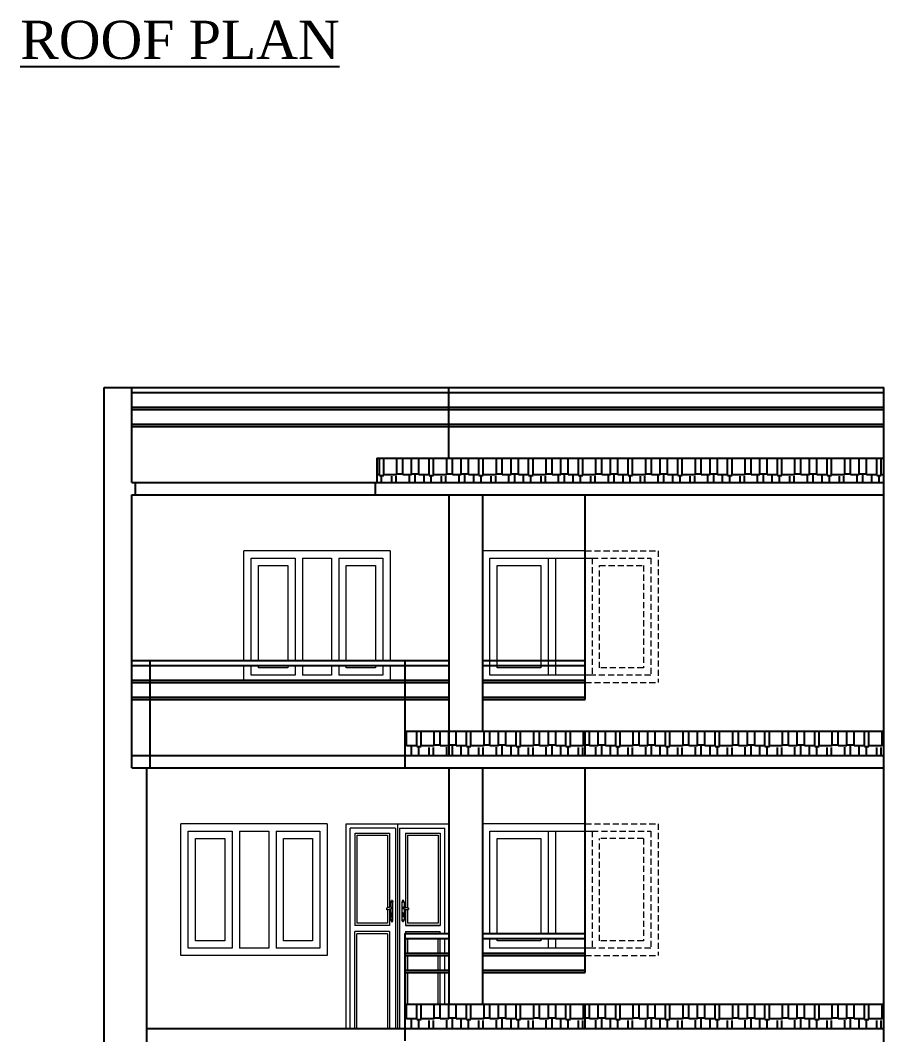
# Model space of a CAD drawing. Header units: inches. Extents: x -4763 to -1586, y -14268 to -12020.
# Drawn here: x -3946.9 to -3592.8, y -13859.3 to -13443.1 of the extents above; entities that cross this region are included whole.
import ezdxf

# ---------------------------------------------------------------- set-up
doc = ezdxf.new("R2010")
doc.units = ezdxf.units.IN
doc.header["$LTSCALE"] = 0.5
doc.header["$MEASUREMENT"] = 0
doc.linetypes.add('HIDDEN', pattern=[0.375, 0.25, -0.125])
for name, color, linetype, lineweight in [('furnitures', 45, 'Continuous', 9), ('Toilet', 7, 'Continuous', 25), ('win', 5, 'Continuous', 18)]:
    doc.layers.add(name, color=color, linetype=linetype, lineweight=lineweight)
doc.styles.get("Standard").update_dxf_attribs({"font": 'arial.ttf'})

msp = doc.modelspace()

# ---------------------------------------------------------------- hatches: boundary and pattern name
at = {"layer": 'Toilet'}
h = msp.add_hatch(dxfattribs=at)
h.set_pattern_fill('AR-RSHKE', color=256, scale=0.6, style=0)
h.set_pattern_definition([(0, (-9328.649, -1029.442), (15.3, 7.2), [3.6, -3, 4.2, -1.8, 5.4, -2.4]), (0, (-9325.049, -1029.142), (15.3, 7.2), [3, -11.4, 2.4, -3.6]), (0, (-9317.849, -1029.892), (15.3, 7.2), [1.8, -18.6]), (90, (-9328.649, -1029.442), (-5.1, 7.2), [6.9, -21.9]), (90, (-9325.049, -1029.442), (-5.1, 7.2), [6.75, -22.05]), (90, (-9322.049, -1029.442), (-5.1, 7.2), [6.3, -22.5]), (90, (-9317.849, -1029.892), (-5.1, 7.2), [6.9, -21.9]), (90, (-9316.049, -1029.892), (-5.1, 7.2), [6.9, -21.9]), (90, (-9310.649, -1029.442), (-5.1, 7.2), [6.6, -22.2])])
h.paths.add_polyline_path([(-3800.63, -13622.76), (-3800.63, -13632.76), (-3592.85, -13632.76), (-3592.85, -13622.76)])
h = msp.add_hatch(dxfattribs=at)
h.set_pattern_fill('AR-RSHKE', color=256, scale=0.6, style=0)
h.set_pattern_definition([(0, (-9328.649, -917.442), (15.3, 7.2), [3.6, -3, 4.2, -1.8, 5.4, -2.4]), (0, (-9325.049, -917.142), (15.3, 7.2), [3, -11.4, 2.4, -3.6]), (0, (-9317.849, -917.892), (15.3, 7.2), [1.8, -18.6]), (90, (-9328.649, -917.442), (-5.1, 7.2), [6.9, -21.9]), (90, (-9325.049, -917.442), (-5.1, 7.2), [6.75, -22.05]), (90, (-9322.049, -917.442), (-5.1, 7.2), [6.3, -22.5]), (90, (-9317.849, -917.892), (-5.1, 7.2), [6.9, -21.9]), (90, (-9316.049, -917.892), (-5.1, 7.2), [6.9, -21.9]), (90, (-9310.649, -917.442), (-5.1, 7.2), [6.6, -22.2])])
h.paths.add_polyline_path([(-3592.85, -13734.76), (-3789.21, -13734.76), (-3789.21, -13744.76), (-3592.85, -13744.76)])
h = msp.add_hatch(dxfattribs=at)
h.set_pattern_fill('AR-RSHKE', color=256, scale=0.6, style=0)
h.set_pattern_definition([(0, (-9328.649, -1029.442), (15.3, 7.2), [3.6, -3, 4.2, -1.8, 5.4, -2.4]), (0, (-9325.049, -1029.142), (15.3, 7.2), [3, -11.4, 2.4, -3.6]), (0, (-9317.849, -1029.892), (15.3, 7.2), [1.8, -18.6]), (90, (-9328.649, -1029.442), (-5.1, 7.2), [6.9, -21.9]), (90, (-9325.049, -1029.442), (-5.1, 7.2), [6.75, -22.05]), (90, (-9322.049, -1029.442), (-5.1, 7.2), [6.3, -22.5]), (90, (-9317.849, -1029.892), (-5.1, 7.2), [6.9, -21.9]), (90, (-9316.049, -1029.892), (-5.1, 7.2), [6.9, -21.9]), (90, (-9310.649, -1029.442), (-5.1, 7.2), [6.6, -22.2])])
h.paths.add_polyline_path([(-3592.85, -13846.76), (-3789.21, -13846.76), (-3789.21, -13856.76), (-3592.85, -13856.76)])

# ---------------------------------------------------------------- linework, layer by layer
at = {"layer": 'furnitures'}
for p, q in [((-3813.21, -13772.76), (-3771.21, -13772.76)), ((-3813.21, -13772.76), (-3771.21, -13772.76)), ((-3813.21, -13856.76), (-3813.21, -13772.76)), ((-3813.21, -13772.76), (-3771.21, -13772.76)), ((-3811.56, -13856.76), (-3811.56, -13774.56)), ((-3793.01, -13774.56), (-3811.56, -13774.56)), ((-3793.01, -13774.56), (-3793.01, -13856.76)), ((-3792.21, -13772.76), (-3792.21, -13856.76)), ((-3791.42, -13774.56), (-3791.42, -13856.76)), ((-3791.42, -13774.56), (-3772.86, -13774.56)), ((-3772.86, -13817.76), (-3772.86, -13774.56)), ((-3771.21, -13846.76), (-3771.21, -13772.76)), ((-3809.72, -13776.56), (-3809.72, -13814.43)), ((-3809.64, -13776.56), (-3795.48, -13776.56)), ((-3808.84, -13777.43), (-3808.84, -13813.55)), ((-3808.77, -13777.43), (-3796.28, -13777.43)), ((-3796.36, -13777.43), (-3796.36, -13807.11)), ((-3795.48, -13776.56), (-3795.48, -13807.03)), ((-3788.94, -13776.56), (-3788.94, -13807.03)), ((-3788.94, -13776.56), (-3774.78, -13776.56)), ((-3788.07, -13777.43), (-3788.07, -13807.11)), ((-3788.07, -13777.43), (-3775.58, -13777.43)), ((-3775.58, -13777.43), (-3775.58, -13813.55)), ((-3774.71, -13776.56), (-3774.71, -13814.43)), ((-3796.66, -13807.41), (-3796.65, -13807.36)), ((-3796.65, -13807.38), (-3796.66, -13807.42)), ((-3796.66, -13807.41), (-3796.66, -13807.42)), ((-3796.66, -13807.42), (-3796.66, -13807.45)), ((-3796.66, -13807.45), (-3796.66, -13807.42)), ((-3796.65, -13807.42), (-3796.66, -13807.45)), ((-3796.66, -13807.45), (-3796.66, -13807.48)), ((-3796.66, -13807.48), (-3796.66, -13807.54)), ((-3796.66, -13807.54), (-3796.66, -13807.59)), ((-3796.66, -13807.59), (-3796.66, -13807.66)), ((-3796.66, -13807.66), (-3796.66, -13807.72)), ((-3796.66, -13807.72), (-3796.66, -13807.78)), ((-3796.66, -13807.78), (-3796.66, -13807.83)), ((-3796.66, -13807.83), (-3796.66, -13807.87)), ((-3796.66, -13807.87), (-3796.66, -13807.89)), ((-3796.66, -13807.89), (-3796.66, -13807.9)), ((-3796.65, -13807.95), (-3796.66, -13807.9)), ((-3796.62, -13807.27), (-3796.65, -13807.34)), ((-3796.65, -13807.36), (-3796.65, -13807.34)), ((-3796.65, -13807.35), (-3796.65, -13807.35)), ((-3796.65, -13807.38), (-3796.65, -13807.35)), ((-3796.65, -13807.38), (-3796.65, -13807.38)), ((-3796.65, -13807.38), (-3796.65, -13807.38)), ((-3796.65, -13807.41), (-3796.65, -13807.38)), ((-3796.65, -13807.41), (-3796.65, -13807.38)), ((-3796.65, -13807.41), (-3796.65, -13807.42)), ((-3796.65, -13807.52), (-3796.65, -13807.42)), ((-3796.65, -13807.66), (-3796.65, -13807.59)), ((-3796.65, -13807.84), (-3796.65, -13807.72)), ((-3796.65, -13807.95), (-3796.65, -13807.89)), ((-3796.65, -13807.97), (-3796.65, -13807.95)), ((-3796.62, -13808.02), (-3796.65, -13807.97)), ((-3796.58, -13807.23), (-3796.62, -13807.27)), ((-3796.61, -13807.65), (-3796.62, -13807.74)), ((-3796.62, -13807.74), (-3796.58, -13807.74)), ((-3796.62, -13808), (-3796.58, -13808.02)), ((-3796.62, -13808), (-3796.62, -13808.02)), ((-3796.58, -13808.04), (-3796.62, -13808.02)), ((-3796.61, -13807.65), (-3796.58, -13807.64)), ((-3796.59, -13808.02), (-3796.58, -13808.04)), ((-3796.58, -13808.02), (-3796.59, -13808.02)), ((-3796.58, -13807.23), (-3796.34, -13807.09)), ((-3796.58, -13807.64), (-3796.58, -13807.74)), ((-3796.3, -13807.71), (-3796.58, -13807.74)), ((-3796.58, -13807.74), (-3796.58, -13807.84)), ((-3796.3, -13807.83), (-3796.58, -13807.84)), ((-3796.58, -13808.02), (-3796.58, -13808.04)), ((-3796.35, -13808.05), (-3796.58, -13808.02)), ((-3796.34, -13808.07), (-3796.58, -13808.04)), ((-3796.36, -13808.07), (-3796.36, -13813.55)), ((-3796.35, -13808.05), (-3796.34, -13808.07)), ((-3796.08, -13807.08), (-3796.34, -13807.09)), ((-3796.08, -13807.98), (-3796.34, -13808.07)), ((-3796.3, -13807.83), (-3796.3, -13807.71)), ((-3795.51, -13807.03), (-3796.08, -13807.08)), ((-3795.51, -13807.77), (-3796.08, -13807.98)), ((-3796.08, -13807.97), (-3796.08, -13807.96)), ((-3795.48, -13807.03), (-3795.51, -13807.03)), ((-3795.48, -13807.76), (-3795.51, -13807.77)), ((-3794.92, -13806.97), (-3795.48, -13807.03)), ((-3795.48, -13807.03), (-3795.48, -13807.07)), ((-3794.92, -13807.56), (-3795.48, -13807.76)), ((-3795.48, -13807.75), (-3795.48, -13807.76)), ((-3795.48, -13807.76), (-3795.48, -13814.43)), ((-3794.89, -13806.98), (-3794.92, -13806.97)), ((-3794.89, -13807.56), (-3794.92, -13807.56)), ((-3794.89, -13804.72), (-3794.85, -13804.42)), ((-3794.89, -13804.72), (-3794.89, -13806.98)), ((-3794.89, -13806.98), (-3794.89, -13807.06)), ((-3794.84, -13806.98), (-3794.89, -13806.98)), ((-3794.89, -13807.12), (-3794.89, -13807.13)), ((-3794.89, -13807.55), (-3794.89, -13807.56)), ((-3794.84, -13807.55), (-3794.89, -13807.56)), ((-3794.89, -13807.56), (-3794.89, -13812.24)), ((-3794.85, -13804.42), (-3794.74, -13804.18)), ((-3794.84, -13806.98), (-3794.77, -13806.98)), ((-3794.77, -13807.55), (-3794.84, -13807.55)), ((-3794.77, -13806.98), (-3794.7, -13806.99)), ((-3794.7, -13807.55), (-3794.77, -13807.55)), ((-3794.74, -13804.18), (-3794.58, -13804.05)), ((-3794.7, -13806.99), (-3794.64, -13806.99)), ((-3794.64, -13807.54), (-3794.7, -13807.55)), ((-3794.64, -13806.99), (-3794.58, -13807)), ((-3794.58, -13807.54), (-3794.64, -13807.54)), ((-3794.58, -13804.05), (-3794.4, -13804.05)), ((-3794.56, -13804.64), (-3794.58, -13804.73)), ((-3794.58, -13804.73), (-3794.56, -13804.82)), ((-3794.58, -13807), (-3794.54, -13807)), ((-3794.58, -13807.27), (-3794.57, -13807.21)), ((-3794.57, -13807.32), (-3794.58, -13807.27)), ((-3794.54, -13807.53), (-3794.58, -13807.54)), ((-3794.57, -13804.73), (-3794.55, -13804.65)), ((-3794.55, -13804.81), (-3794.57, -13804.73)), ((-3794.57, -13807.21), (-3794.56, -13807.16)), ((-3794.56, -13807.37), (-3794.57, -13807.32)), ((-3794.52, -13804.59), (-3794.56, -13804.64)), ((-3794.56, -13804.82), (-3794.52, -13804.88)), ((-3794.56, -13807.16), (-3794.54, -13807.12)), ((-3794.54, -13807.42), (-3794.56, -13807.37)), ((-3794.55, -13804.65), (-3794.51, -13804.6)), ((-3794.51, -13804.86), (-3794.55, -13804.81)), ((-3794.54, -13807), (-3794.5, -13807)), ((-3794.54, -13807.12), (-3794.53, -13807.1)), ((-3794.51, -13807.45), (-3794.54, -13807.42)), ((-3794.5, -13807.53), (-3794.54, -13807.53)), ((-3794.46, -13804.59), (-3794.52, -13804.59)), ((-3794.52, -13804.88), (-3794.46, -13804.88)), ((-3794.51, -13804.6), (-3794.46, -13804.6)), ((-3794.46, -13804.86), (-3794.51, -13804.86)), ((-3794.48, -13807.47), (-3794.51, -13807.45)), ((-3794.5, -13807), (-3794.47, -13807.01)), ((-3794.5, -13807.07), (-3794.48, -13807.06)), ((-3794.47, -13807.53), (-3794.5, -13807.53)), ((-3794.48, -13807.06), (-3794.45, -13807.05)), ((-3794.45, -13807.48), (-3794.48, -13807.47)), ((-3794.47, -13807.01), (-3794.45, -13807.01)), ((-3794.45, -13807.52), (-3794.47, -13807.53)), ((-3794.41, -13804.64), (-3794.46, -13804.59)), ((-3794.46, -13804.6), (-3794.42, -13804.65)), ((-3794.42, -13804.81), (-3794.46, -13804.86)), ((-3794.46, -13804.88), (-3794.41, -13804.82)), ((-3794.41, -13807.02), (-3794.45, -13807.01)), ((-3794.45, -13807.05), (-3794.42, -13807.06)), ((-3794.42, -13807.47), (-3794.45, -13807.48)), ((-3794.45, -13807.52), (-3794.41, -13807.51)), ((-3794.42, -13804.65), (-3794.41, -13804.73)), ((-3794.41, -13804.73), (-3794.42, -13804.81)), ((-3794.42, -13807.06), (-3794.39, -13807.08)), ((-3794.39, -13807.45), (-3794.42, -13807.47)), ((-3794.4, -13804.73), (-3794.41, -13804.64)), ((-3794.41, -13804.82), (-3794.4, -13804.73)), ((-3794.38, -13807.05), (-3794.41, -13807.02)), ((-3794.41, -13807.51), (-3794.38, -13807.49)), ((-3794.4, -13804.05), (-3794.23, -13804.18)), ((-3794.39, -13807.08), (-3794.39, -13807.09)), ((-3794.36, -13807.42), (-3794.39, -13807.45)), ((-3794.35, -13807.09), (-3794.38, -13807.05)), ((-3794.38, -13807.49), (-3794.35, -13807.45)), ((-3794.35, -13807.4), (-3794.36, -13807.42)), ((-3794.34, -13807.09), (-3794.35, -13807.09)), ((-3794.35, -13807.14), (-3794.34, -13807.16)), ((-3794.34, -13807.44), (-3794.35, -13807.45)), ((-3794.32, -13807.14), (-3794.34, -13807.09)), ((-3794.34, -13807.16), (-3794.33, -13807.21)), ((-3794.34, -13807.44), (-3794.32, -13807.39)), ((-3794.33, -13807.21), (-3794.33, -13807.27)), ((-3794.33, -13807.27), (-3794.33, -13807.32)), ((-3794.33, -13807.32), (-3794.33, -13807.34)), ((-3794.3, -13807.2), (-3794.32, -13807.14)), ((-3794.32, -13807.39), (-3794.3, -13807.33)), ((-3794.3, -13807.27), (-3794.3, -13807.2)), ((-3794.3, -13807.33), (-3794.3, -13807.27)), ((-3794.23, -13804.18), (-3794.12, -13804.42)), ((-3794.12, -13804.42), (-3794.08, -13804.72)), ((-3794.08, -13812.24), (-3794.08, -13804.72)), ((-3790.31, -13804.42), (-3790.35, -13804.72)), ((-3790.35, -13812.24), (-3790.35, -13804.72)), ((-3790.19, -13804.18), (-3790.31, -13804.42)), ((-3790.03, -13804.05), (-3790.19, -13804.18)), ((-3790.13, -13807.27), (-3790.12, -13807.2)), ((-3790.12, -13807.33), (-3790.13, -13807.27)), ((-3790.12, -13807.2), (-3790.11, -13807.14)), ((-3790.11, -13807.39), (-3790.12, -13807.33)), ((-3790.11, -13807.14), (-3790.09, -13807.09)), ((-3790.09, -13807.44), (-3790.11, -13807.39)), ((-3790.09, -13807.16), (-3790.1, -13807.21)), ((-3790.1, -13807.21), (-3790.1, -13807.27)), ((-3790.1, -13807.27), (-3790.1, -13807.32)), ((-3790.1, -13807.32), (-3790.09, -13807.34)), ((-3790.09, -13807.09), (-3790.08, -13807.09)), ((-3790.07, -13807.14), (-3790.09, -13807.16)), ((-3790.09, -13807.44), (-3790.08, -13807.45)), ((-3790.08, -13807.09), (-3790.05, -13807.05)), ((-3790.05, -13807.49), (-3790.08, -13807.45)), ((-3790.07, -13807.4), (-3790.07, -13807.42)), ((-3790.07, -13807.42), (-3790.04, -13807.45)), ((-3790.05, -13807.05), (-3790.02, -13807.02)), ((-3790.02, -13807.51), (-3790.05, -13807.49)), ((-3790.01, -13807.06), (-3790.04, -13807.08)), ((-3790.04, -13807.08), (-3790.04, -13807.09)), ((-3790.04, -13807.45), (-3790.01, -13807.47)), ((-3789.85, -13804.05), (-3790.03, -13804.05)), ((-3790.03, -13804.73), (-3790.01, -13804.64)), ((-3790.01, -13804.82), (-3790.03, -13804.73)), ((-3790.01, -13804.65), (-3790.02, -13804.73)), ((-3790.02, -13804.73), (-3790.01, -13804.81)), ((-3790.02, -13807.02), (-3789.98, -13807.01)), ((-3789.98, -13807.52), (-3790.02, -13807.51)), ((-3790.01, -13804.64), (-3789.97, -13804.59)), ((-3789.97, -13804.6), (-3790.01, -13804.65)), ((-3790.01, -13804.81), (-3789.97, -13804.86)), ((-3789.97, -13804.88), (-3790.01, -13804.82)), ((-3789.98, -13807.05), (-3790.01, -13807.06)), ((-3790.01, -13807.47), (-3789.98, -13807.48)), ((-3789.96, -13807.01), (-3789.98, -13807.01)), ((-3789.94, -13807.06), (-3789.98, -13807.05)), ((-3789.98, -13807.48), (-3789.94, -13807.47)), ((-3789.98, -13807.52), (-3789.96, -13807.53)), ((-3789.97, -13804.59), (-3789.91, -13804.59)), ((-3789.92, -13804.6), (-3789.97, -13804.6)), ((-3789.97, -13804.86), (-3789.92, -13804.86)), ((-3789.91, -13804.88), (-3789.97, -13804.88)), ((-3789.93, -13807), (-3789.96, -13807.01)), ((-3789.96, -13807.53), (-3789.93, -13807.53)), ((-3789.92, -13807.07), (-3789.94, -13807.06)), ((-3789.94, -13807.47), (-3789.91, -13807.45)), ((-3789.89, -13807), (-3789.93, -13807)), ((-3789.93, -13807.53), (-3789.89, -13807.53)), ((-3789.88, -13804.65), (-3789.92, -13804.6)), ((-3789.92, -13804.86), (-3789.88, -13804.81)), ((-3789.91, -13804.59), (-3789.87, -13804.64)), ((-3789.87, -13804.82), (-3789.91, -13804.88)), ((-3789.91, -13807.45), (-3789.89, -13807.42)), ((-3789.89, -13807.12), (-3789.9, -13807.1)), ((-3789.84, -13807), (-3789.89, -13807)), ((-3789.87, -13807.16), (-3789.89, -13807.12)), ((-3789.89, -13807.42), (-3789.87, -13807.37)), ((-3789.89, -13807.53), (-3789.84, -13807.54)), ((-3789.86, -13804.73), (-3789.88, -13804.65)), ((-3789.88, -13804.81), (-3789.86, -13804.73)), ((-3789.87, -13804.64), (-3789.85, -13804.73)), ((-3789.85, -13804.73), (-3789.87, -13804.82)), ((-3789.85, -13807.21), (-3789.87, -13807.16)), ((-3789.87, -13807.37), (-3789.85, -13807.32)), ((-3789.69, -13804.18), (-3789.85, -13804.05)), ((-3789.85, -13807.27), (-3789.85, -13807.21)), ((-3789.85, -13807.32), (-3789.85, -13807.27)), ((-3789.79, -13806.99), (-3789.84, -13807)), ((-3789.84, -13807.54), (-3789.79, -13807.54)), ((-3789.73, -13806.99), (-3789.79, -13806.99)), ((-3789.79, -13807.54), (-3789.73, -13807.55)), ((-3789.66, -13806.98), (-3789.73, -13806.99)), ((-3789.73, -13807.55), (-3789.66, -13807.55)), ((-3789.58, -13804.42), (-3789.69, -13804.18)), ((-3789.59, -13806.98), (-3789.66, -13806.98)), ((-3789.66, -13807.55), (-3789.59, -13807.55)), ((-3789.59, -13806.98), (-3789.54, -13806.98)), ((-3789.59, -13807.55), (-3789.54, -13807.56)), ((-3789.54, -13804.72), (-3789.58, -13804.42)), ((-3789.54, -13804.72), (-3789.54, -13806.98)), ((-3789.54, -13806.98), (-3789.51, -13806.97)), ((-3789.54, -13806.98), (-3789.54, -13807.06)), ((-3789.54, -13807.12), (-3789.54, -13807.13)), ((-3789.54, -13807.55), (-3789.54, -13807.56)), ((-3789.54, -13807.56), (-3789.54, -13812.24)), ((-3789.54, -13807.56), (-3789.51, -13807.56)), ((-3789.51, -13806.97), (-3788.94, -13807.03)), ((-3789.51, -13807.56), (-3788.94, -13807.76)), ((-3788.94, -13807.03), (-3788.91, -13807.03)), ((-3788.94, -13807.03), (-3788.94, -13807.07)), ((-3788.94, -13807.75), (-3788.94, -13807.76)), ((-3788.94, -13807.76), (-3788.91, -13807.77)), ((-3788.94, -13807.76), (-3788.94, -13814.43)), ((-3788.91, -13807.03), (-3788.35, -13807.08)), ((-3788.91, -13807.77), (-3788.35, -13807.98)), ((-3788.35, -13807.08), (-3788.09, -13807.09)), ((-3788.35, -13807.97), (-3788.35, -13807.96)), ((-3788.35, -13807.98), (-3788.09, -13808.07)), ((-3788.13, -13807.83), (-3788.13, -13807.71)), ((-3788.13, -13807.71), (-3787.85, -13807.74)), ((-3788.13, -13807.83), (-3787.85, -13807.84)), ((-3787.84, -13807.23), (-3788.09, -13807.09)), ((-3788.09, -13808.07), (-3787.84, -13808.04)), ((-3788.08, -13808.05), (-3788.09, -13808.07)), ((-3788.08, -13808.05), (-3787.85, -13808.02)), ((-3788.07, -13808.07), (-3788.07, -13813.55)), ((-3787.85, -13807.64), (-3787.85, -13807.74)), ((-3787.81, -13807.65), (-3787.85, -13807.64)), ((-3787.85, -13807.74), (-3787.85, -13807.84)), ((-3787.81, -13807.74), (-3787.85, -13807.74)), ((-3787.81, -13808), (-3787.85, -13808.02)), ((-3787.85, -13808.02), (-3787.84, -13808.04)), ((-3787.85, -13808.02), (-3787.84, -13808.02)), ((-3787.84, -13807.23), (-3787.81, -13807.27)), ((-3787.84, -13808.02), (-3787.84, -13808.04)), ((-3787.84, -13808.04), (-3787.81, -13808.02)), ((-3787.81, -13807.27), (-3787.78, -13807.34)), ((-3787.81, -13807.65), (-3787.81, -13807.74)), ((-3787.81, -13808.02), (-3787.78, -13807.97)), ((-3787.81, -13808), (-3787.81, -13808.02)), ((-3787.78, -13807.36), (-3787.78, -13807.34)), ((-3787.78, -13807.35), (-3787.78, -13807.35)), ((-3787.78, -13807.38), (-3787.78, -13807.35)), ((-3787.77, -13807.41), (-3787.78, -13807.36)), ((-3787.78, -13807.38), (-3787.78, -13807.38)), ((-3787.78, -13807.38), (-3787.78, -13807.38)), ((-3787.78, -13807.41), (-3787.78, -13807.38)), ((-3787.78, -13807.38), (-3787.77, -13807.42)), ((-3787.78, -13807.41), (-3787.78, -13807.38)), ((-3787.78, -13807.41), (-3787.78, -13807.42)), ((-3787.78, -13807.42), (-3787.77, -13807.45)), ((-3787.78, -13807.52), (-3787.78, -13807.42)), ((-3787.78, -13807.66), (-3787.78, -13807.59)), ((-3787.78, -13807.84), (-3787.78, -13807.72)), ((-3787.78, -13807.95), (-3787.78, -13807.89)), ((-3787.78, -13807.95), (-3787.77, -13807.9)), ((-3787.78, -13807.97), (-3787.78, -13807.95)), ((-3787.77, -13807.41), (-3787.77, -13807.42)), ((-3787.77, -13807.42), (-3787.77, -13807.45)), ((-3787.77, -13807.45), (-3787.77, -13807.42)), ((-3787.77, -13807.45), (-3787.77, -13807.48)), ((-3787.77, -13807.48), (-3787.77, -13807.54)), ((-3787.77, -13807.54), (-3787.76, -13807.59)), ((-3787.76, -13807.72), (-3787.77, -13807.78)), ((-3787.77, -13807.78), (-3787.77, -13807.83)), ((-3787.77, -13807.83), (-3787.77, -13807.87)), ((-3787.77, -13807.87), (-3787.77, -13807.89)), ((-3787.77, -13807.89), (-3787.77, -13807.9)), ((-3787.76, -13807.59), (-3787.76, -13807.66)), ((-3787.76, -13807.66), (-3787.76, -13807.72)), ((-3794.89, -13812.24), (-3794.85, -13812.53)), ((-3794.64, -13810.53), (-3794.65, -13810.6)), ((-3794.65, -13810.6), (-3794.64, -13810.73)), ((-3794.64, -13810.53), (-3794.62, -13810.48)), ((-3794.64, -13810.73), (-3794.6, -13810.84)), ((-3794.63, -13809.48), (-3794.59, -13809.37)), ((-3794.62, -13809.62), (-3794.63, -13809.48)), ((-3794.62, -13809.62), (-3794.59, -13809.68)), ((-3794.62, -13810.48), (-3794.61, -13810.42)), ((-3794.61, -13810.42), (-3794.59, -13810.36)), ((-3794.6, -13810.84), (-3794.53, -13810.9)), ((-3794.59, -13809.37), (-3794.53, -13809.3)), ((-3794.59, -13809.69), (-3794.59, -13809.68)), ((-3794.58, -13809.71), (-3794.59, -13809.69)), ((-3794.59, -13810.36), (-3794.58, -13810.31)), ((-3794.58, -13809.72), (-3794.58, -13809.71)), ((-3794.57, -13809.73), (-3794.58, -13809.72)), ((-3794.58, -13810.31), (-3794.57, -13810.25)), ((-3794.56, -13812.14), (-3794.58, -13812.23)), ((-3794.58, -13812.23), (-3794.56, -13812.32)), ((-3794.57, -13809.75), (-3794.57, -13809.73)), ((-3794.57, -13809.77), (-3794.57, -13809.75)), ((-3794.56, -13809.78), (-3794.57, -13809.77)), ((-3794.57, -13810.25), (-3794.56, -13810.18)), ((-3794.57, -13812.23), (-3794.55, -13812.15)), ((-3794.55, -13812.31), (-3794.57, -13812.23)), ((-3794.56, -13809.82), (-3794.56, -13809.78)), ((-3794.55, -13809.93), (-3794.56, -13809.82)), ((-3794.56, -13810.12), (-3794.55, -13810.04)), ((-3794.56, -13810.18), (-3794.56, -13810.12)), ((-3794.52, -13812.09), (-3794.56, -13812.14)), ((-3794.55, -13810.04), (-3794.55, -13809.93)), ((-3794.55, -13812.15), (-3794.51, -13812.1)), ((-3794.53, -13809.3), (-3794.45, -13809.3)), ((-3794.53, -13810.9), (-3794.45, -13810.9)), ((-3794.46, -13812.09), (-3794.52, -13812.09)), ((-3794.51, -13812.1), (-3794.46, -13812.1)), ((-3794.41, -13812.14), (-3794.46, -13812.09)), ((-3794.46, -13812.1), (-3794.42, -13812.15)), ((-3794.45, -13809.3), (-3794.38, -13809.37)), ((-3794.45, -13810.9), (-3794.38, -13810.84)), ((-3794.42, -13809.93), (-3794.41, -13809.82)), ((-3794.42, -13810.04), (-3794.42, -13809.93)), ((-3794.42, -13810.12), (-3794.42, -13810.04)), ((-3794.41, -13810.18), (-3794.42, -13810.12)), ((-3794.42, -13812.15), (-3794.41, -13812.23)), ((-3794.41, -13812.23), (-3794.42, -13812.31)), ((-3794.41, -13809.75), (-3794.4, -13809.73)), ((-3794.41, -13809.77), (-3794.41, -13809.75)), ((-3794.41, -13809.78), (-3794.41, -13809.77)), ((-3794.41, -13809.82), (-3794.41, -13809.78)), ((-3794.4, -13810.25), (-3794.41, -13810.18)), ((-3794.4, -13812.23), (-3794.41, -13812.14)), ((-3794.41, -13812.32), (-3794.4, -13812.23)), ((-3794.4, -13809.72), (-3794.39, -13809.71)), ((-3794.4, -13809.73), (-3794.4, -13809.72)), ((-3794.39, -13810.31), (-3794.4, -13810.25)), ((-3794.39, -13809.69), (-3794.38, -13809.68)), ((-3794.39, -13809.71), (-3794.39, -13809.69)), ((-3794.38, -13810.36), (-3794.39, -13810.31)), ((-3794.38, -13809.37), (-3794.35, -13809.48)), ((-3794.36, -13809.62), (-3794.38, -13809.68)), ((-3794.37, -13810.42), (-3794.38, -13810.36)), ((-3794.38, -13810.84), (-3794.34, -13810.73)), ((-3794.35, -13810.48), (-3794.37, -13810.42)), ((-3794.35, -13809.48), (-3794.36, -13809.62)), ((-3794.34, -13810.53), (-3794.35, -13810.48)), ((-3794.34, -13810.53), (-3794.33, -13810.6)), ((-3794.34, -13810.73), (-3794.33, -13810.6)), ((-3794.12, -13812.53), (-3794.08, -13812.24)), ((-3790.31, -13812.53), (-3790.35, -13812.24)), ((-3790.09, -13810.53), (-3790.1, -13810.6)), ((-3790.09, -13810.73), (-3790.1, -13810.6)), ((-3790.09, -13810.53), (-3790.07, -13810.48)), ((-3790.05, -13810.84), (-3790.09, -13810.73)), ((-3790.04, -13809.37), (-3790.08, -13809.48)), ((-3790.08, -13809.48), (-3790.07, -13809.62)), ((-3790.07, -13809.62), (-3790.05, -13809.68)), ((-3790.07, -13810.48), (-3790.06, -13810.42)), ((-3790.06, -13810.42), (-3790.05, -13810.36)), ((-3790.04, -13809.69), (-3790.05, -13809.68)), ((-3790.05, -13810.36), (-3790.03, -13810.31)), ((-3789.98, -13810.9), (-3790.05, -13810.84)), ((-3789.98, -13809.3), (-3790.04, -13809.37)), ((-3790.03, -13809.71), (-3790.04, -13809.69)), ((-3790.03, -13809.72), (-3790.03, -13809.71)), ((-3790.02, -13809.73), (-3790.03, -13809.72)), ((-3790.03, -13810.31), (-3790.02, -13810.25)), ((-3790.03, -13812.23), (-3790.01, -13812.14)), ((-3790.01, -13812.32), (-3790.03, -13812.23)), ((-3790.02, -13809.75), (-3790.02, -13809.73)), ((-3790.02, -13809.77), (-3790.02, -13809.75)), ((-3790.02, -13809.78), (-3790.02, -13809.77)), ((-3790.01, -13809.82), (-3790.02, -13809.78)), ((-3790.02, -13810.18), (-3790.01, -13810.12)), ((-3790.02, -13810.25), (-3790.02, -13810.18)), ((-3790.01, -13812.15), (-3790.02, -13812.23)), ((-3790.02, -13812.23), (-3790.01, -13812.31)), ((-3790.01, -13809.93), (-3790.01, -13809.82)), ((-3790.01, -13810.04), (-3790.01, -13809.93)), ((-3790.01, -13810.12), (-3790.01, -13810.04)), ((-3790.01, -13812.14), (-3789.97, -13812.09)), ((-3789.97, -13812.1), (-3790.01, -13812.15)), ((-3789.9, -13809.3), (-3789.98, -13809.3)), ((-3789.9, -13810.9), (-3789.98, -13810.9)), ((-3789.97, -13812.09), (-3789.91, -13812.09)), ((-3789.92, -13812.1), (-3789.97, -13812.1)), ((-3789.88, -13812.15), (-3789.92, -13812.1)), ((-3789.91, -13812.09), (-3789.87, -13812.14)), ((-3789.84, -13809.37), (-3789.9, -13809.3)), ((-3789.83, -13810.84), (-3789.9, -13810.9)), ((-3789.86, -13812.23), (-3789.88, -13812.15)), ((-3789.88, -13812.31), (-3789.86, -13812.23)), ((-3789.87, -13809.82), (-3789.86, -13809.78)), ((-3789.87, -13809.93), (-3789.87, -13809.82)), ((-3789.87, -13810.04), (-3789.87, -13809.93)), ((-3789.87, -13810.12), (-3789.87, -13810.04)), ((-3789.86, -13810.18), (-3789.87, -13810.12)), ((-3789.87, -13812.14), (-3789.85, -13812.23)), ((-3789.85, -13812.23), (-3789.87, -13812.32)), ((-3789.86, -13809.73), (-3789.85, -13809.72)), ((-3789.86, -13809.75), (-3789.86, -13809.73)), ((-3789.86, -13809.77), (-3789.86, -13809.75)), ((-3789.86, -13809.78), (-3789.86, -13809.77)), ((-3789.86, -13810.25), (-3789.86, -13810.18)), ((-3789.85, -13810.31), (-3789.86, -13810.25)), ((-3789.85, -13809.71), (-3789.84, -13809.69)), ((-3789.85, -13809.72), (-3789.85, -13809.71)), ((-3789.83, -13810.36), (-3789.85, -13810.31)), ((-3789.8, -13809.48), (-3789.84, -13809.37)), ((-3789.84, -13809.69), (-3789.83, -13809.68)), ((-3789.81, -13809.62), (-3789.83, -13809.68)), ((-3789.82, -13810.42), (-3789.83, -13810.36)), ((-3789.79, -13810.73), (-3789.83, -13810.84)), ((-3789.81, -13810.48), (-3789.82, -13810.42)), ((-3789.81, -13809.62), (-3789.8, -13809.48)), ((-3789.79, -13810.53), (-3789.81, -13810.48)), ((-3789.79, -13810.53), (-3789.78, -13810.6)), ((-3789.78, -13810.6), (-3789.79, -13810.73)), ((-3789.54, -13812.24), (-3789.58, -13812.53)), ((-3795.48, -13814.43), (-3809.72, -13814.43)), ((-3796.36, -13813.55), (-3808.84, -13813.55)), ((-3794.85, -13812.53), (-3794.74, -13812.77)), ((-3794.74, -13812.77), (-3794.58, -13812.91)), ((-3794.58, -13812.91), (-3794.4, -13812.91)), ((-3794.56, -13812.32), (-3794.52, -13812.38)), ((-3794.51, -13812.36), (-3794.55, -13812.31)), ((-3794.52, -13812.38), (-3794.46, -13812.38)), ((-3794.46, -13812.36), (-3794.51, -13812.36)), ((-3794.42, -13812.31), (-3794.46, -13812.36)), ((-3794.46, -13812.38), (-3794.41, -13812.32)), ((-3794.4, -13812.91), (-3794.23, -13812.77)), ((-3794.23, -13812.77), (-3794.12, -13812.53)), ((-3790.19, -13812.77), (-3790.31, -13812.53)), ((-3790.03, -13812.91), (-3790.19, -13812.77)), ((-3789.85, -13812.91), (-3790.03, -13812.91)), ((-3790.01, -13812.31), (-3789.97, -13812.36)), ((-3789.97, -13812.38), (-3790.01, -13812.32)), ((-3789.97, -13812.36), (-3789.92, -13812.36)), ((-3789.91, -13812.38), (-3789.97, -13812.38)), ((-3789.92, -13812.36), (-3789.88, -13812.31)), ((-3789.87, -13812.32), (-3789.91, -13812.38)), ((-3789.69, -13812.77), (-3789.85, -13812.91)), ((-3789.58, -13812.53), (-3789.69, -13812.77)), ((-3788.94, -13814.43), (-3774.71, -13814.43)), ((-3774.71, -13814.43), (-3788.94, -13814.43)), ((-3775.58, -13813.55), (-3788.07, -13813.55)), ((-3795.48, -13816.94), (-3809.72, -13816.94)), ((-3809.72, -13856.76), (-3809.72, -13816.94)), ((-3796.36, -13817.81), (-3808.84, -13817.81)), ((-3808.84, -13856.76), (-3808.84, -13817.81)), ((-3796.36, -13817.81), (-3796.36, -13856.76)), ((-3795.48, -13816.94), (-3795.48, -13856.76)), ((-3788.94, -13816.94), (-3788.94, -13817.76)), ((-3788.94, -13816.94), (-3774.71, -13816.94)), ((-3788.94, -13819.76), (-3788.94, -13825.76)), ((-3788.07, -13819.76), (-3788.07, -13825.76)), ((-3775.58, -13825.76), (-3775.58, -13819.76)), ((-3774.71, -13817.76), (-3774.71, -13816.94)), ((-3774.71, -13825.76), (-3774.71, -13819.76)), ((-3772.86, -13825.76), (-3772.86, -13819.76)), ((-3788.94, -13826.76), (-3788.94, -13832.76)), ((-3788.07, -13826.76), (-3788.07, -13832.76)), ((-3775.58, -13832.76), (-3775.58, -13826.76)), ((-3774.71, -13832.76), (-3774.71, -13826.76)), ((-3772.86, -13832.76), (-3772.86, -13826.76)), ((-3788.94, -13833.76), (-3788.94, -13846.76)), ((-3788.07, -13833.76), (-3788.07, -13846.76)), ((-3775.58, -13846.76), (-3775.58, -13833.76)), ((-3774.71, -13846.76), (-3774.71, -13833.76)), ((-3772.86, -13846.76), (-3772.86, -13833.76))]:
    msp.add_line(p, q, dxfattribs=at)
at = {"layer": 'Toilet'}
for p, q in [((-3912.51, -14080.76), (-3912.51, -13593.76)), ((-3912.51, -13593.76), (-3592.85, -13593.76)), ((-3901.15, -13632.76), (-3901.15, -13593.76)), ((-3901.15, -13595.76), (-3592.85, -13595.76)), ((-3771.21, -13622.76), (-3771.21, -13593.76)), ((-3592.85, -13632.76), (-3592.85, -13593.76)), ((-3901.15, -13601.76), (-3592.85, -13601.76)), ((-3901.15, -13602.76), (-3592.85, -13602.76)), ((-3901.15, -13608.76), (-3592.85, -13608.76)), ((-3901.15, -13609.76), (-3592.85, -13609.76)), ((-3800.63, -13622.76), (-3592.85, -13622.76)), ((-3800.63, -13622.76), (-3800.63, -13632.76)), ((-3901.15, -13632.76), (-3592.85, -13632.76)), ((-3899.83, -13632.76), (-3899.83, -13637.76)), ((-3801.21, -13637.76), (-3801.21, -13632.76)), ((-3592.85, -14080.76), (-3592.85, -13632.76)), ((-3901.15, -13637.76), (-3592.85, -13637.76)), ((-3901.15, -13749.76), (-3901.15, -13637.76)), ((-3771.21, -13637.76), (-3771.21, -13744.76)), ((-3757.21, -13734.76), (-3757.21, -13637.76)), ((-3715.21, -13721.76), (-3715.21, -13637.76)), ((-3901.15, -13705.76), (-3771.21, -13705.76)), ((-3901.15, -13707.76), (-3771.21, -13707.76)), ((-3893.58, -13749.76), (-3893.58, -13705.76)), ((-3789.21, -13705.76), (-3789.21, -13749.76)), ((-3757.21, -13705.76), (-3715.21, -13705.76)), ((-3757.21, -13707.76), (-3715.21, -13707.76)), ((-3901.15, -13713.76), (-3771.21, -13713.76)), ((-3901.15, -13714.76), (-3771.21, -13714.76)), ((-3757.21, -13713.76), (-3715.21, -13713.76)), ((-3757.21, -13714.76), (-3715.21, -13714.76)), ((-3901.15, -13720.76), (-3771.21, -13720.76)), ((-3901.15, -13721.76), (-3771.21, -13721.76)), ((-3757.21, -13720.76), (-3715.21, -13720.76)), ((-3757.21, -13721.76), (-3715.21, -13721.76)), ((-3789.21, -13734.76), (-3592.85, -13734.76)), ((-3715.21, -13744.76), (-3715.21, -13734.76)), ((-3901.15, -13744.76), (-3592.85, -13744.76)), ((-3901.15, -13749.76), (-3592.85, -13749.76)), ((-3895, -14080.76), (-3895, -13749.76)), ((-3771.21, -13749.76), (-3771.21, -13846.76)), ((-3757.21, -13846.76), (-3757.21, -13749.76)), ((-3715.21, -13833.76), (-3715.21, -13749.76)), ((-3789.21, -13817.76), (-3771.21, -13817.76)), ((-3789.21, -13817.76), (-3789.21, -13856.76)), ((-3789.21, -13819.76), (-3771.21, -13819.76)), ((-3757.21, -13817.76), (-3715.21, -13817.76)), ((-3757.21, -13819.76), (-3715.21, -13819.76)), ((-3789.21, -13825.76), (-3771.21, -13825.76)), ((-3789.21, -13826.76), (-3771.21, -13826.76)), ((-3757.21, -13825.76), (-3715.21, -13825.76)), ((-3757.21, -13826.76), (-3715.21, -13826.76)), ((-3789.21, -13832.76), (-3771.21, -13832.76)), ((-3757.21, -13832.76), (-3715.21, -13832.76)), ((-3789.21, -13833.76), (-3771.21, -13833.76)), ((-3757.21, -13833.76), (-3715.21, -13833.76)), ((-3789.21, -13846.76), (-3592.85, -13846.76)), ((-3715.21, -13856.76), (-3715.21, -13846.76)), ((-3895, -13856.76), (-3592.85, -13856.76)), ((-3789.21, -13856.76), (-3789.21, -13861.76))]:
    msp.add_line(p, q, dxfattribs=at)
at = {"layer": 'win'}
for p, q in [((-3795.21, -13660.76), (-3855.21, -13660.76)), ((-3855.21, -13705.76), (-3855.21, -13660.76)), ((-3795.21, -13660.76), (-3795.21, -13705.76)), ((-3715.21, -13660.76), (-3757.38, -13660.76)), ((-3757.38, -13714.76), (-3757.38, -13660.76)), ((-3852.21, -13663.76), (-3834.21, -13663.76)), ((-3852.21, -13705.76), (-3852.21, -13663.76)), ((-3834.21, -13663.76), (-3834.21, -13705.76)), ((-3831.21, -13663.76), (-3819.21, -13663.76)), ((-3831.21, -13663.76), (-3831.21, -13705.76)), ((-3819.21, -13663.76), (-3819.21, -13705.76)), ((-3816.21, -13663.76), (-3798.21, -13663.76)), ((-3816.21, -13663.76), (-3816.21, -13705.76)), ((-3798.21, -13663.76), (-3798.21, -13705.76)), ((-3754.38, -13711.76), (-3754.38, -13663.76)), ((-3754.38, -13663.76), (-3727.38, -13663.76)), ((-3730.38, -13663.76), (-3712.38, -13663.76)), ((-3730.38, -13663.76), (-3730.38, -13711.76)), ((-3727.38, -13663.76), (-3727.38, -13711.76)), ((-3715.38, -13663.76), (-3715.38, -13711.76)), ((-3849.21, -13666.76), (-3837.21, -13666.76)), ((-3849.21, -13705.76), (-3849.21, -13666.76)), ((-3837.21, -13666.76), (-3837.21, -13705.76)), ((-3813.21, -13666.76), (-3801.21, -13666.76)), ((-3813.21, -13705.76), (-3813.21, -13666.76)), ((-3801.21, -13666.76), (-3801.21, -13705.76)), ((-3751.38, -13708.76), (-3751.38, -13666.76)), ((-3751.38, -13666.76), (-3733.38, -13666.76)), ((-3733.38, -13666.76), (-3733.38, -13708.76)), ((-3855.21, -13713.76), (-3855.21, -13707.76)), ((-3852.21, -13711.76), (-3852.21, -13707.76)), ((-3849.21, -13708.76), (-3849.21, -13707.76)), ((-3837.21, -13707.76), (-3837.21, -13708.76)), ((-3834.21, -13707.76), (-3834.21, -13711.76)), ((-3831.21, -13707.76), (-3831.21, -13711.76)), ((-3819.21, -13707.76), (-3819.21, -13711.76)), ((-3816.21, -13707.76), (-3816.21, -13711.76)), ((-3813.21, -13708.76), (-3813.21, -13707.76)), ((-3801.21, -13707.76), (-3801.21, -13708.76)), ((-3798.21, -13707.76), (-3798.21, -13711.76)), ((-3795.21, -13707.76), (-3795.21, -13713.76)), ((-3834.21, -13711.76), (-3852.21, -13711.76)), ((-3837.21, -13708.76), (-3849.21, -13708.76)), ((-3798.21, -13711.76), (-3816.21, -13711.76)), ((-3801.21, -13708.76), (-3813.21, -13708.76)), ((-3727.38, -13711.76), (-3754.38, -13711.76)), ((-3733.38, -13708.76), (-3751.38, -13708.76)), ((-3795.21, -13714.76), (-3855.21, -13714.76)), ((-3855.21, -13714.76), (-3855.21, -13714.76)), ((-3795.21, -13714.76), (-3795.21, -13714.76)), ((-3715.21, -13714.76), (-3757.38, -13714.76)), ((-3821, -13772.76), (-3881, -13772.76)), ((-3881, -13826.76), (-3881, -13772.76)), ((-3821, -13772.76), (-3821, -13826.76)), ((-3715.21, -13772.76), (-3757.21, -13772.76)), ((-3878, -13823.76), (-3878, -13775.76)), ((-3878, -13775.76), (-3860, -13775.76)), ((-3875, -13820.76), (-3875, -13778.76)), ((-3875, -13778.76), (-3863, -13778.76)), ((-3863, -13778.76), (-3863, -13820.76)), ((-3860, -13775.76), (-3860, -13823.76)), ((-3857, -13775.76), (-3845, -13775.76)), ((-3857, -13775.76), (-3857, -13823.76)), ((-3845, -13775.76), (-3845, -13823.76)), ((-3842, -13775.76), (-3824, -13775.76)), ((-3842, -13775.76), (-3842, -13823.76)), ((-3839, -13778.76), (-3827, -13778.76)), ((-3839, -13820.76), (-3839, -13778.76)), ((-3827, -13778.76), (-3827, -13820.76)), ((-3824, -13775.76), (-3824, -13823.76)), ((-3754.38, -13817.76), (-3754.38, -13775.76)), ((-3754.38, -13775.76), (-3727.38, -13775.76)), ((-3751.38, -13817.76), (-3751.38, -13778.76)), ((-3751.38, -13778.76), (-3733.38, -13778.76)), ((-3733.38, -13778.76), (-3733.38, -13817.76)), ((-3730.38, -13775.76), (-3712.38, -13775.76)), ((-3730.38, -13775.76), (-3730.38, -13817.76)), ((-3727.38, -13775.76), (-3727.38, -13817.76)), ((-3715.38, -13775.76), (-3715.38, -13823.76)), ((-3754.38, -13823.76), (-3754.38, -13819.76)), ((-3751.38, -13820.76), (-3751.38, -13819.76)), ((-3733.38, -13819.76), (-3733.38, -13820.76)), ((-3730.38, -13819.76), (-3730.38, -13823.76)), ((-3727.38, -13819.76), (-3727.38, -13823.76)), ((-3860, -13823.76), (-3878, -13823.76)), ((-3863, -13820.76), (-3875, -13820.76)), ((-3824, -13823.76), (-3842, -13823.76)), ((-3827, -13820.76), (-3839, -13820.76)), ((-3727.38, -13823.76), (-3754.38, -13823.76)), ((-3733.38, -13820.76), (-3751.38, -13820.76)), ((-3821, -13826.76), (-3881, -13826.76)), ((-3715.21, -13826.76), (-3757.21, -13826.76))]:
    msp.add_line(p, q, dxfattribs=at)
at = {"layer": 'win', "linetype": 'HIDDEN', "ltscale": 20}
for p, q in [((-3715.21, -13660.76), (-3685.38, -13660.76)), ((-3685.38, -13660.76), (-3685.38, -13714.76)), ((-3712.38, -13663.76), (-3688.38, -13663.76)), ((-3712.38, -13663.76), (-3712.38, -13711.76)), ((-3688.38, -13663.76), (-3688.38, -13711.76)), ((-3709.38, -13666.76), (-3691.38, -13666.76)), ((-3709.38, -13708.76), (-3709.38, -13666.76)), ((-3691.38, -13666.76), (-3691.38, -13708.76)), ((-3688.38, -13711.76), (-3712.38, -13711.76)), ((-3691.38, -13708.76), (-3709.38, -13708.76)), ((-3715.21, -13714.76), (-3685.38, -13714.76)), ((-3715.21, -13772.76), (-3685.38, -13772.76)), ((-3685.38, -13772.76), (-3685.38, -13826.76)), ((-3712.38, -13775.76), (-3688.38, -13775.76)), ((-3712.38, -13775.76), (-3712.38, -13823.76)), ((-3709.38, -13820.76), (-3709.38, -13778.76)), ((-3691.38, -13778.76), (-3709.38, -13778.76)), ((-3691.38, -13778.76), (-3691.38, -13820.76)), ((-3688.38, -13775.76), (-3688.38, -13823.76)), ((-3688.38, -13823.76), (-3712.38, -13823.76)), ((-3691.38, -13820.76), (-3709.38, -13820.76)), ((-3715.21, -13826.76), (-3685.38, -13826.76))]:
    msp.add_line(p, q, dxfattribs=at)
at = {"layer": 'win'}
for points in [[(-3801.21, -13666.76), (-3801.21, -13705.76)], [(-3801.21, -13707.76), (-3801.21, -13708.76)], [(-3819.21, -13711.76), (-3831.21, -13711.76)], [(-3712.38, -13711.76), (-3730.38, -13711.76)], [(-3827, -13778.76), (-3827, -13820.76)], [(-3845, -13823.76), (-3857, -13823.76)], [(-3712.38, -13823.76), (-3730.38, -13823.76)]]:
    msp.add_lwpolyline(points, dxfattribs=at)

# ---------------------------------------------------------------- texts
at = {"insert": (-3881.41, -13443.28), "char_height": 15.68, "attachment_point": 2}
msp.add_mtext_dynamic_manual_height_columns('{\\fTimes New Roman|b0|i0|c0|p18;\\LROOF PLAN}', width=359.7895, gutter_width=50, heights=[0], dxfattribs=at)

doc.saveas('drawing.dxf')
